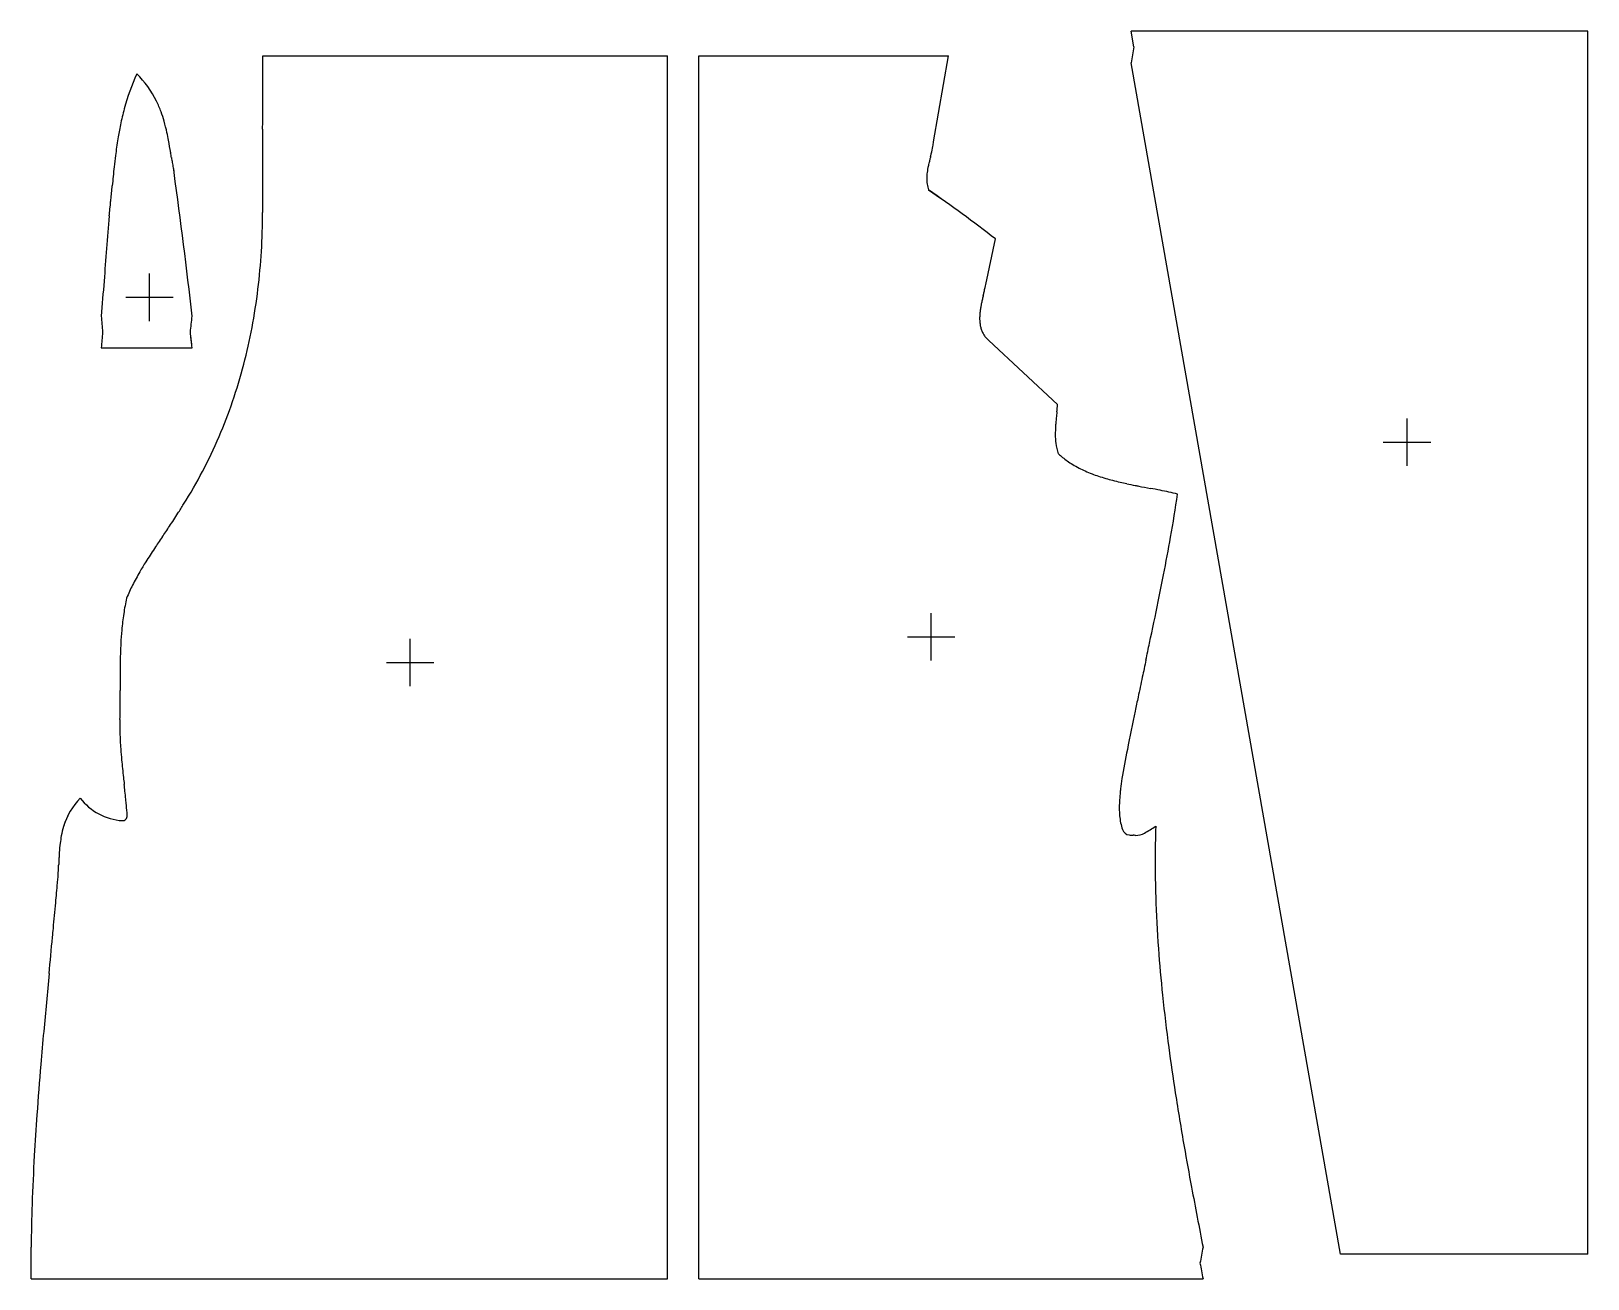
# Model space of a CAD drawing. Header units: millimetres. Extents: x 1460 to 2445, y -1190 to -400.
import ezdxf

# ---------------------------------------------------------------- set-up
doc = ezdxf.new("R2010")
doc.units = ezdxf.units.MM
doc.layers.add('ALL', color=4, linetype='Continuous', lineweight=25, true_color=0x00ffff)

msp = doc.modelspace()

# ---------------------------------------------------------------- linework, layer by layer
at = {"layer": 'ALL'}
for p, q in [((2158.1, -410.38), (2156.35, -400.38)), ((2445.44, -400.38), (2156.35, -400.38)), ((2445.44, -1174.38), (2445.44, -400.38)), ((2158.1, -410.38), (2156.35, -420.38)), ((1606.69, -416), (1862.74, -416)), ((1862.74, -1190), (1862.74, -416)), ((1882.74, -1190), (1882.74, -416)), ((1882.74, -416), (2040.81, -416)), ((2031.26, -470.38), (2040.81, -416)), ((2288.78, -1174.38), (2156.35, -420.38)), ((2028.05, -500.79), (2035.75, -506.11)), ((2064.25, -560.78), (2070.37, -531.9)), ((1534.88, -583.83), (1534.88, -553.83)), ((1519.88, -568.83), (1549.88, -568.83)), ((1504.42, -600.85), (1561.91, -600.85)), ((2109.81, -636.68), (2066.16, -596.18)), ((2330.96, -675.51), (2330.96, -645.51)), ((2315.96, -660.51), (2345.96, -660.51)), ((2029.69, -798.64), (2029.69, -768.64)), ((1700, -815), (1700, -785)), ((2014.69, -783.64), (2044.69, -783.64)), ((1685, -800), (1715, -800)), ((1460, -1190), (1460, -1169.96)), ((2445.44, -1174.38), (2288.78, -1174.38)), ((1460, -1190), (1862.74, -1190)), ((1882.74, -1190), (2201.85, -1190))]:
    msp.add_line(p, q, dxfattribs=at)
for centre, radius, start, end in [((-2078.15, -416.3), 3684.84, 359.85746, 0.00459), ((1657.44, -486.63), 143.37, 155.61377, 164.97364), ((1484.88, -471.14), 60.6, 25.90008, 46.15202), ((-18644.82, -375.08), 20251.56, 359.752932, 359.857461), ((1692.54, -496.05), 179.71, 164.97364, 168.33747), ((1473.92, -476.46), 72.78, 20.06527, 25.90008), ((1464.42, -479.93), 82.89, 15.76786, 20.06527), ((1718.86, -501.49), 206.59, 168.33747, 170.80192), ((1427.03, -490.48), 121.75, 12.28103, 15.76786), ((12641.5, -509.99), 11035.05, 179.752932, 179.928989), ((1818.51, -517.62), 307.54, 170.80192, 172.80855), ((1400.1, -496.35), 149.31, 10.3706, 12.28103), ((1155.5, -541.11), 397.97, 9.22065, 10.3706), ((1995.93, -466.71), 35.52, 349.20428, 354.08078), ((1887.33, -526.31), 376.9, 172.80855, 173.90794), ((-138.11, -751.11), 1708.51, 9.11503, 9.22065), ((2190.41, -377.51), 649.78, 189.11503, 189.38807), ((2202.38, -525.9), 179.05, 165.72017, 166.46541), ((2596.39, -626.18), 585.63, 165.53067, 165.72017), ((1835.18, -429.76), 200.52, 345.53067, 346.08412), ((1945.62, -457.12), 86.74, 346.08412, 349.20428), ((2566.69, -598.81), 1060.12, 173.90794, 174.55893), ((1901.66, -425.25), 357.12, 189.38807, 189.95379), ((1738.45, -453.9), 191.41, 189.95379, 190.77524), ((1738.45, -453.9), 191.41, 189.95379, 190.71928), ((-1589.84, -931.88), 3171.24, 6.35534, 8.01207), ((2055.93, -493.81), 29.03, 172.27927, 178.72421), ((2081.45, -497.27), 54.78, 167.58885, 172.27927), ((2104.9, -502.43), 78.79, 166.46541, 167.58885), ((-50236.5, 4430.75), 51982.06, 354.549217, 354.55893), ((5027.71, -500.56), 3421.25, 179.92899, 180.24521), ((2050.84, -493.7), 23.93, 178.72421, 188.50201), ((2046.23, -494.39), 19.27, 188.50201, 199.4002), ((1572.27, -1165.13), 805.65, 51.81107, 55.5475), ((627.92, -421.64), 886.71, 354.07978, 354.45207), ((627.92, -421.64), 886.71, 354.07978, 354.42745), ((1189.2, -476.4), 322.76, 354.42745, 354.54922), ((22014.95, -2184.45), 20573.16, 175.352029, 175.467059), ((1013.52, -461.63), 499.04, 353.6041, 354.07978), ((1013.52, -461.63), 499.04, 353.61794, 354.07978), ((1199.59, -515.6), 406.9, 356.59544, 0.05634), ((1219.55, -516.79), 386.9, 353.04609, 356.59544), ((7212.93, -1010.95), 5724.69, 175.46706, 175.69127), ((1997.39, -547.96), 68.08, 347.63617, 349.14582), ((1231.31, -518.22), 375.05, 349.27887, 353.04609), ((2194.51, -600.34), 135.79, 167.04719, 168.17695), ((2290.72, -622.46), 234.51, 166.47594, 167.04719), ((1470.1, -425.09), 609.51, 346.47594, 346.69573), ((1892.53, -524.98), 175.44, 346.69573, 347.63617), ((7928.98, -96.15), 6442.82, 184.314488, 184.40367), ((7257.3, -147.4), 5769.19, 184.308775, 184.408376), ((-1589.84, -229.81), 3171.24, 353.46284, 353.64466), ((2097.03, -582.38), 36.61, 174.87288, 178.80715), ((2103.42, -582.95), 43.03, 172.0445, 174.87288), ((2122.34, -585.59), 62.12, 169.69073, 172.0445), ((2135.63, -588.01), 75.64, 168.17695, 169.69073), ((7257.3, -1034.29), 5769.19, 175.591624, 175.691225), ((-1589.84, -951.88), 3171.24, 6.35534, 6.53716), ((-1589.84, -951.88), 3171.24, 6.37147, 6.53716), ((1255.82, -522.86), 350.11, 345.3826, 349.27887), ((2087.5, -582.18), 27.08, 178.80715, 183.38215), ((2084.06, -582.38), 23.63, 183.38215, 189.37842), ((2079.26, -583.17), 18.77, 189.37842, 196.10696), ((2077.8, -583.6), 17.24, 196.10696, 204.04003), ((2076.54, -584.16), 15.86, 204.04003, 212.31261), ((2076.63, -584.1), 15.97, 212.31261, 220.49203), ((2077.94, -582.98), 17.69, 220.49203, 228.26203), ((1268.21, -526.09), 337.3, 341.19897, 345.3826), ((1290.99, -533.85), 313.24, 336.86145, 341.19897), ((1584.29, -585.97), 527.96, 353.98121, 354.48856), ((2204.8, -656.89), 96.54, 175.6293, 176.9312), ((2272.45, -662.06), 164.38, 174.61549, 175.6293), ((2293.1, -664.01), 185.12, 174.1605, 174.61549), ((3338.22, -770.9), 1235.69, 173.98121, 174.1605), ((1301.13, -538.18), 302.21, 332.21786, 336.86145), ((2178.9, -655.5), 70.6, 176.9312, 181.40168), ((2146.86, -656.29), 38.54, 181.40168, 187.21213), ((2139.27, -657.25), 30.9, 187.21213, 200.00024), ((2148.48, -626.16), 56.55, 227.44759, 234.72227), ((1317.27, -546.68), 283.97, 327.40083, 332.21786), ((2150.15, -623.8), 59.44, 234.72227, 238.79814), ((2154.59, -616.46), 68.02, 238.79814, 242.63708), ((2157.27, -611.3), 73.83, 242.63708, 245.94938), ((2163.61, -597.08), 89.4, 245.94938, 248.98526), ((2167.23, -587.66), 99.49, 248.98526, 251.47252), ((2175.92, -561.74), 126.82, 251.47252, 253.6933), ((2181, -544.36), 144.93, 253.6933, 255.40492), ((2194.78, -491.45), 199.62, 255.40492, 256.87394), ((2203.64, -453.45), 238.63, 256.87394, 257.87713), ((2238.13, -292.88), 402.87, 257.87713, 258.65437), ((2237.64, -295.3), 400.4, 258.65437, 258.98315), ((2969.38, 3463.25), 4229.51, 258.98315, 259.08521), ((1985.6, -1638.36), 966.09, 78.71452, 79.08521), ((2106.57, -1032.17), 347.95, 76.84723, 78.71452), ((1234.31, -552.71), 961.77, 349.94676, 351.5916), ((1225.33, -497.22), 388.22, 326.11145, 327.54876), ((1393.98, -604.46), 188.36, 327.54876, 329.63621), ((808.3, -217.11), 890.59, 325.57149, 326.11145), ((1848.25, -935.21), 373.17, 146.21817, 147.76458), ((2168.36, -1149.36), 758.3, 145.57149, 146.21817), ((806.05, -476.79), 1396.71, 348.95412, 349.94676), ((1698.79, -840.96), 196.47, 147.76458, 149.91716), ((1670.55, -824.6), 163.83, 149.91716, 153.27903), ((498.16, -416.69), 1710.4, 348.37259, 348.95412), ((1632.46, -805.43), 121.19, 153.27903, 157.56974), ((1656.27, -789.66), 139.21, 167.35414, 171.47227), ((-1822.55, 60.84), 4079.74, 347.99658, 348.37259), ((1696.14, -795.64), 179.53, 171.47227, 174.81171), ((1848.96, -804.46), 332.62, 177.15877, 179.0086), ((1726.14, -798.36), 209.65, 174.81171, 177.15877), ((-8172.93, 1411.05), 10572.07, 347.936911, 347.99658), ((2216.28, -808.21), 699.96, 179.56515, 180.00048), ((1947.69, -806.17), 431.36, 179.0086, 179.56515), ((16498.58, -3861.44), 14656.53, 167.936911, 167.979896), ((2285.27, -808.21), 768.95, 180.00048, 180.19454), ((6809.81, -792.84), 5293.51, 180.19454, 180.26817), ((325.46, -823.19), 1190.9, 359.68693, 0.26817), ((8199.04, -2094.27), 6170.94, 167.979896, 168.099882), ((5117.63, -1444.91), 3021.85, 168.09988, 168.27123), ((1669.7, -840.82), 153.53, 178.23791, 181.39077), ((1173.67, -827.83), 342.68, 358.61662, 359.68693), ((4304.81, -1276.16), 2191.7, 168.27123, 168.92261), ((1737.74, -839.17), 221.59, 181.39077, 184.00156), ((1786.22, -835.78), 270.18, 184.00156, 185.47811), ((3392.21, -1097.49), 1261.78, 168.92261, 169.7716), ((2218.22, -794.35), 704.16, 185.47811, 186.38423), ((4127.45, -580.73), 2625.3, 186.38423, 186.48147), ((2750.42, -953.23), 605.21, 172.42268, 173.03614), ((1523.9, -916.9), 45.31, 136.5109, 163.09767), ((1520.15, -863.45), 36.66, 217.40449, 266.11158), ((175.65, -1029.68), 1351.91, 6.29433, 6.48147), ((800.96, -960.71), 722.81, 5.89347, 6.29433), ((1132.62, -926.47), 389.39, 5.34985, 5.89347), ((2264.79, -894.45), 116.04, 174.32101, 176.91959), ((2288.43, -896.81), 139.8, 173.03614, 174.32101), ((1523.9, -916.9), 45.31, 152.70219, 163.09767), ((1234.51, -916.93), 287.05, 4.01748, 5.34985), ((2218.09, -891.94), 69.27, 176.91959, 180.21209), ((2205.51, -891.99), 56.69, 180.21209, 185.01321), ((1535.41, -920.4), 57.34, 163.09767, 169.158), ((1517.86, -897.03), 3, 266.11158, 4.01748), ((2188.4, -893.49), 39.51, 185.01321, 197.91081), ((2155.56, -904.1), 5, 197.91081, 265.02949), ((1963.91, -573.68), 389.99, 301.0128, 301.60292), ((1997.5, -628.26), 325.91, 301.60292, 302.34483), ((2878.64, -925.44), 707.12, 178.22981, 181.84595), ((1591.17, -927.76), 113.6, 173.19394, 176.21967), ((1545.26, -922.28), 67.36, 169.158, 173.19394), ((2159.62, -857.37), 51.91, 265.02949, 266.36261), ((2163.45, -797.21), 112.19, 266.36261, 266.98223), ((2148.54, -1080.07), 171.06, 86.52552, 86.98223), ((2154.39, -983.61), 74.42, 86.39831, 86.52552), ((2159.7, -899.35), 10, 266.39831, 301.0128), ((2159.45, -954.41), 682.52, 177.55855, 177.76579), ((1782.11, -938.32), 304.84, 177.00566, 177.55855), ((1632.36, -930.49), 154.88, 176.21967, 177.00566), ((1404.68, -930.65), 72.53, 353.03505, 355.81935), ((1283.13, -921.77), 194.4, 355.81935, 357.51335), ((932.13, -906.52), 545.73, 357.51335, 357.76579), ((-2487.06, -590.49), 3979.06, 354.78724, 354.96876), ((-5252.14, -338.22), 6755.63, 354.649327, 354.787242), ((3005.61, -921.35), 834.15, 181.84595, 184.09692), ((-99229.23, 8555.03), 101152.57, 354.5814569, 354.5946076), ((-4335.45, -424.08), 5834.93, 354.594608, 354.649327), ((3088.61, -915.41), 917.37, 184.09692, 185.95316), ((10852.08, -1886.66), 9422.85, 174.581457, 174.804382), ((3323.67, -890.9), 1153.7, 185.95316, 187.60986), ((4553.39, -1313.92), 3098.18, 174.80438, 175.19349), ((3484.03, -869.47), 1315.49, 187.60986, 188.86886), ((3987.68, -1266.35), 2530.47, 175.19349, 175.91545), ((4014.25, -786.74), 1852.12, 188.86886, 189.93084), ((3131.4, -1205.21), 1672, 175.91545, 176.80434), ((2902.98, -1192.45), 1443.23, 176.80434, 178.02723), ((4401.59, -718.92), 2245.36, 189.93084, 190.6021), ((6573.94, -312.29), 4455.43, 190.6021, 191.09922), ((2579.85, -1181.32), 1119.91, 178.02723, 179.41868), ((7127.7, -2137.08), 5019.89, 168.89259, 169.00886), ((7127.7, -222.92), 5019.89, 190.99114, 191.10744)]:
    msp.add_arc(centre, radius, start, end, dxfattribs=at)

doc.saveas('drawing.dxf')
